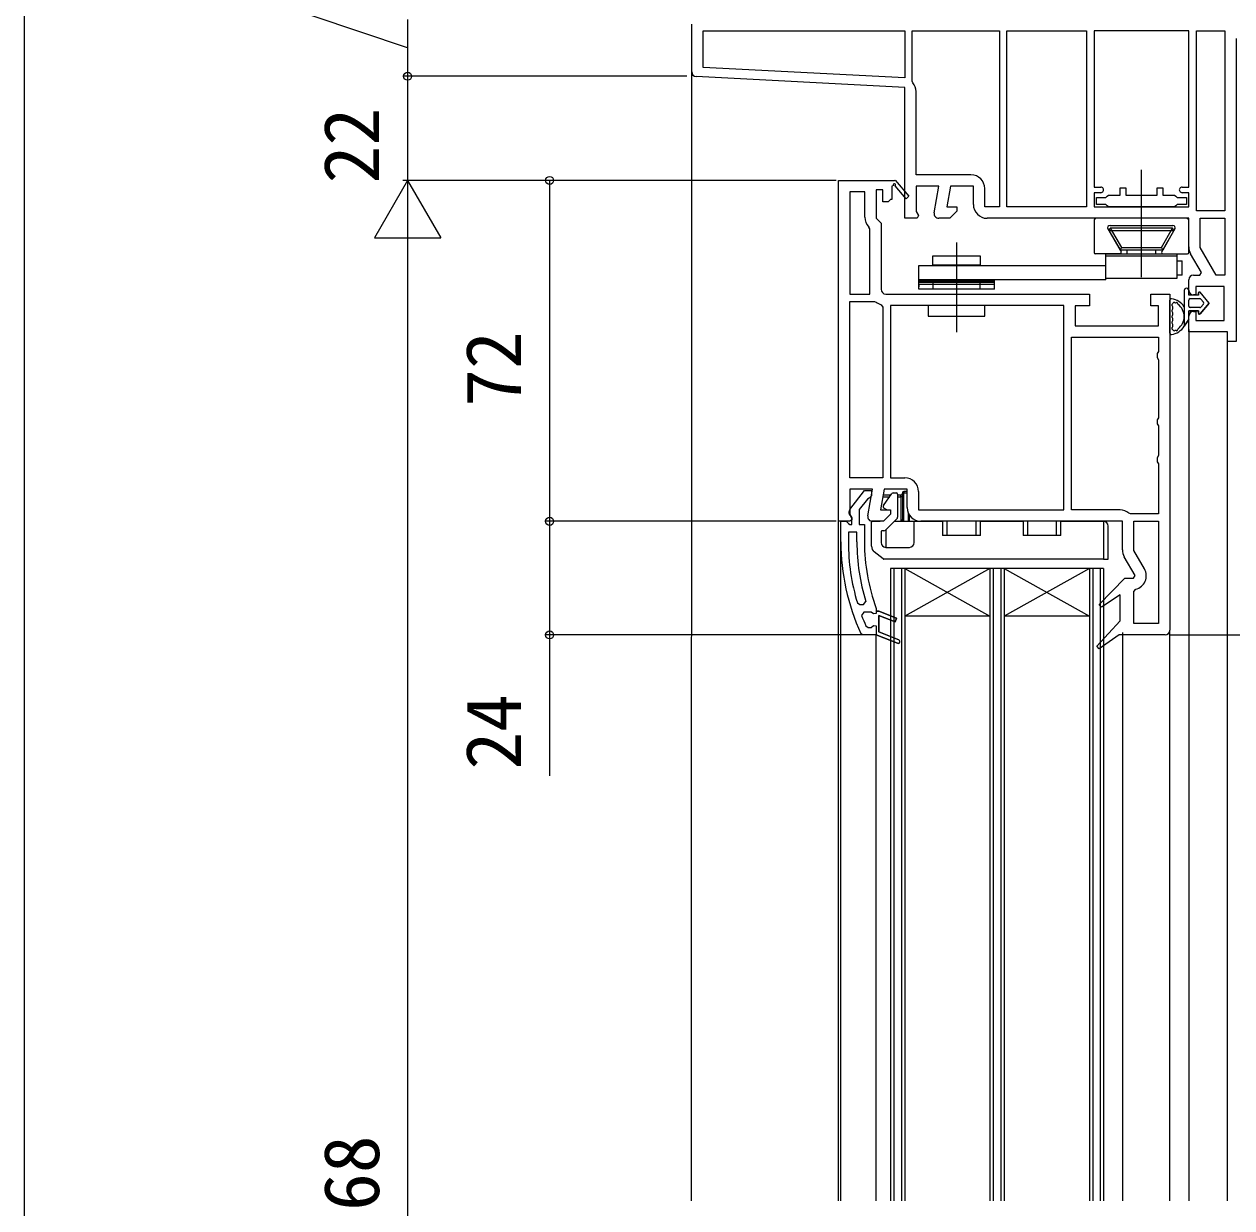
# Model space of a CAD drawing. Units: millimetres, scale not verified. Extents: x -700 to 700, y -1043 to 1038.
# Drawn here: x -700 to -444.9, y -379.3 to -129.3 of the extents above; entities that cross this region are included whole.
import ezdxf
from ezdxf.enums import TextEntityAlignment as Align

# ---------------------------------------------------------------- set-up
doc = ezdxf.new("R2010")
doc.units = ezdxf.units.MM
doc.header["$LTSCALE"] = 6
for name, color, linetype in [('0-2_YKK_11', 7, 'Continuous'), ('0-3_YKK_12', 2, 'Continuous'), ('0-4_YKK_13', 4, 'Continuous'), ('0-6_YKK_D', 6, 'Continuous'), ('0-7_YKK_ZWAK', 7, 'Continuous')]:
    doc.layers.add(name, color=color, linetype=linetype)
doc.styles.add('ＭＳ ゴシック', font='')
doc.styles.get('ＭＳ ゴシック').set_extended_font_data('MS Gothic')

msp = doc.modelspace()

# ---------------------------------------------------------------- linework, layer by layer
at = {"layer": '0-2_YKK_11'}
for p, q in [((-559, -139.351), (-559, -129.3)), ((-455.4, -163.7), (-454, -163.7)), ((-454, -185.5), (-454, -183.3)), ((-468.5, -231.901), (-478.8, -231.901))]:
    msp.add_line(p, q, dxfattribs=at)
for points in [[(-514, -140.656), (-556.6, -138.423), (-556.6, -130.7), (-514, -130.7)], [(-475.6, -130.7), (-475.6, -167.9), (-492.4, -167.9), (-492.4, -130.7)], [(-452.4, -168.7), (-452.4, -130.7), (-446.4, -130.7), (-446.4, -168.7)], [(-457.042, -167.9), (-470.958, -167.9), (-471.254, -167.65), (-471.55, -167.4), (-473.5, -167.4), (-473.5, -165.9), (-471.55, -165.9), (-471.254, -165.65), (-470.958, -165.4), (-468.5, -165.4), (-468.5, -163.9), (-467.3, -163.9), (-467.3, -165.4), (-460.7, -165.4), (-460.7, -163.9), (-459.5, -163.9), (-459.5, -165.4), (-457.042, -165.4), (-456.746, -165.65), (-456.45, -165.9), (-454.5, -165.9), (-454.5, -167.4), (-456.45, -167.4), (-456.746, -167.65)], [(-446.4, -170.3), (-446.4, -182.3), (-448.229, -182.3), (-451.6, -176.461), (-451.6, -170.3)]]:
    msp.add_lwpolyline(points, close=True, dxfattribs=at)
for points in [[(-512.282, -141.665), (-512.4, -141.342), (-512.4, -130.7), (-494, -130.7)], [(-494, -130.7), (-494, -167.9), (-497.1, -167.9), (-497.1, -164)], [(-454, -163.7), (-454, -130.7), (-474, -130.7), (-474, -163.7), (-472.6, -163.7)], [(-444, -132.3), (-444, -196.3), (-445.8, -196.3), (-445.8, -194.3), (-454, -194.3), (-454, -191)], [(-507.785, -169.126), (-506.793, -163.5), (-511.6, -163.5), (-511.6, -168.856), (-511.058, -169.724), (-511.377, -170.3), (-514, -170.3), (-514, -142.658), (-558.052, -140.35)], [(-500, -161.1), (-511.6, -161.1), (-511.6, -143.533)], [(-528, -234.301), (-528, -162.301), (-516.134, -162.301), (-516, -162.223), (-513.095, -165.642), (-513.705, -166.16), (-516.016, -163.44)], [(-525.6, -164.7), (-525.6, -186.3), (-521.4, -186.301), (-521.4, -172.502), (-521.547, -172.148)], [(-522.4, -170.093), (-522.4, -164.701), (-525.6, -164.7)], [(-516.394, -163.375), (-516.7, -163.551), (-516.7, -166.301), (-517, -166.301), (-517.5, -166.801), (-518.6, -166.801), (-518.6, -164.301), (-520, -164.301), (-520, -170.301), (-519, -171.301), (-519, -185.301)], [(-499.5, -167.4), (-499.5, -163.5), (-504.356, -163.5), (-505.132, -167.9), (-503, -167.9), (-503, -168.8), (-504.5, -170.3), (-506.8, -170.3)], [(-472.6, -164.9), (-474, -164.9), (-474, -167.9), (-454, -167.9), (-454, -164.9), (-455.4, -164.9)], [(-454, -176.327), (-454, -170.3), (-496.6, -170.3)], [(-453, -182.3), (-451.655, -182.3), (-451.327, -181.733), (-453.611, -177.777)], [(-453, -190), (-452.5, -190), (-452.5, -191.9), (-446.5, -191.9), (-446.5, -184.7), (-452.5, -184.7), (-452.5, -186.5), (-453, -186.5)], [(-525.6, -225.101), (-525.6, -187.901), (-520.367, -187.901), (-520.064, -188.003)], [(-518.959, -188.563), (-518.6, -189.043), (-518.6, -225.101), (-525.6, -225.101)], [(-518, -186.301), (-475, -186.301), (-475, -188.801), (-478, -188.801), (-478, -193.001), (-460.4, -193.001), (-460.4, -188.801), (-462, -188.801), (-462, -186.301), (-458, -186.301), (-458, -257.301)], [(-480.4, -231.901), (-480.4, -188.701), (-517, -188.701), (-517, -225.101), (-514, -225.101)], [(-478.8, -231.901), (-478.8, -195.401), (-460.4, -195.401), (-460.4, -198.435), (-460.65, -198.868), (-460.65, -199.734), (-460.4, -200.167), (-460.4, -212.435), (-460.65, -212.868), (-460.65, -213.734), (-460.4, -214.167), (-460.4, -220.435), (-460.65, -220.868), (-460.65, -221.734), (-460.4, -222.167), (-460.4, -232.701), (-466.309, -232.701), (-466.631, -232.583)], [(-521.785, -233.127), (-520.793, -227.501), (-525.6, -227.501), (-525.6, -232.857), (-525.176, -233.536), (-525.142, -234.001), (-525.6, -234.301), (-526.5, -234.301), (-528, -234.301)], [(-525.587, -231.783), (-522.475, -227.8), (-521, -227.8), (-521, -228.901), (-521.475, -229.401), (-521.845, -229.592), (-523.6, -231.839), (-523.6, -235), (-522.5, -235), (-522.5, -238.667)], [(-513.5, -231.401), (-513.5, -227.501), (-518.356, -227.501), (-519.132, -231.901), (-517, -231.901), (-517, -232.801), (-518.5, -234.301), (-520.8, -234.301)], [(-511.1, -228.001), (-511.1, -231.901), (-480.4, -231.901)], [(-527.5, -238.667), (-527.5, -234.3), (-526.4, -234.3), (-525.904, -234.738), (-525.606, -235), (-525.2, -235), (-525.2, -233.6), (-525.4, -233.2)], [(-468, -240.327), (-468, -234.301), (-510.6, -234.301)], [(-460.4, -234.301), (-460.4, -255.901), (-465.6, -255.901), (-465.6, -249.113), (-465.213, -248.626)], [(-463.355, -244.351), (-465.6, -240.461), (-465.6, -234.301), (-460.4, -234.301)], [(-524.1, -238.667), (-524.1, -236.6), (-525.9, -236.6), (-525.9, -238.667)], [(-459, -258.301), (-468.71, -258.301), (-472.905, -261.252), (-473.423, -260.661), (-468.5, -255.301), (-468.5, -249.835), (-472.412, -252.456), (-472.916, -251.851), (-467.513, -246.301), (-465.655, -246.301), (-465.327, -245.734), (-467.611, -241.777)], [(-523.991, -251.545), (-523.513, -251.9), (-522.676, -251.9), (-522.199, -251.252)], [(-515.252, -259.328), (-519.5, -257.638), (-519.5, -254.161), (-516.048, -255.535), (-515.752, -254.791), (-519.5, -253.3), (-520, -253.3), (-520, -253.8), (-520.59, -253.875), (-521.075, -253.5), (-521.1, -253.5), (-522.635, -253.5), (-523.104, -254.175)], [(-520.03, -252.683), (-520, -252.854), (-520, -253.3), (-519.5, -253.3), (-515.752, -254.791), (-516.048, -255.535), (-519.5, -254.161), (-519.5, -257.638), (-515.252, -259.328)], [(-522.205, -256.4), (-521.747, -256.7), (-521.075, -256.7), (-520.59, -256.325), (-520, -256.4), (-520, -258.3), (-515.548, -260.072), (-520, -258.3), (-522.782, -258.3), (-523.236, -258.01)]]:
    msp.add_lwpolyline(points, dxfattribs=at)
for centre, radius, start, end in [((-558, -139.351), 1, 180, 266.99997), ((-514.5, -143.533), 2.9, 359.99999, 40.11919), ((-516.178, -163.25), 0.25, 310.35704, 210.00003), ((-500, -164), 2.9, 0.00001, 89.99999), ((-472.6, -164.3), 0.6, 269.99999, 90.00001), ((-455.4, -164.3), 0.6, 89.99999, 270.00001), ((-496.6, -167.4), 2.9, 180.00001, 269.99999), ((-519.5, -170.093), 2.9, 180.00001, 225.09912), ((-506.8, -169.3), 1, 170.00002, 270), ((-451.1, -176.327), 2.9, 179.99998, 209.99999), ((-453, -183.3), 1, 90.00001, 179.99999), ((-518, -185.301), 1, 180.00001, 269.99999), ((-453, -185.5), 1, 180.00001, 269.99999), ((-518, -185.301), 3.4, 232.62992, 253.6173), ((-453, -191), 1, 90.00001, 179.99999), ((-514, -228.001), 2.9, 0.00001, 89.99999), ((-524.8, -232.4), 1, 141.91328, 233.13011), ((-510.6, -231.401), 2.9, 180.00001, 269.99999), ((-468.5, -234.801), 2.9, 49.88082, 90.00002), ((-520.8, -233.301), 1, 170.00002, 270), ((-481.5, -238.667), 46, 180.00001, 204.86598), ((-481.5, -238.667), 44.4, 179.99999, 196.86019), ((-481.5, -238.667), 42.6, 179.99999, 197.18277), ((-481.5, -238.667), 41, 179.99999, 199.98888), ((-465.1, -240.327), 2.9, 179.99998, 209.99999), ((-465.866, -245.801), 2.9, 283.0206, 30.00002), ((-481.5, -238.667), 44.4, 200.44221, 203.53922), ((-459, -257.301), 1, 270.00001, 359.99999), ((-515.4, -259.7), 0.4, 248.30059, 68.30061), ((-515.4, -259.7), 0.4, 248.30059, 68.30061)]:
    msp.add_arc(centre, radius, start, end, dxfattribs=at)
at = {"layer": '0-3_YKK_12'}
for p, q in [((-559.003, -377.8), (-558.996, -139.436)), ((-454, -193.8), (-453.999, -377.8)), ((-445.799, -377.8), (-445.8, -195.8)), ((-528.003, -377.8), (-528, -233.801)), ((-527.504, -377.8), (-527.505, -234.301)), ((-516.997, -244.299), (-516.997, -377.8)), ((-471.997, -244.3), (-516.997, -244.299)), ((-516.297, -244.299), (-516.297, -377.8)), ((-514.697, -244.3), (-514.697, -377.8)), ((-513.997, -244.3), (-513.997, -377.8)), ((-495.997, -244.3), (-513.997, -254.3)), ((-513.997, -244.3), (-495.997, -254.3)), ((-495.997, -244.3), (-495.997, -377.8)), ((-495.297, -244.3), (-495.297, -377.8)), ((-493.697, -244.3), (-493.697, -377.8)), ((-492.997, -244.3), (-492.997, -377.8)), ((-474.997, -244.3), (-492.997, -254.3)), ((-492.997, -244.3), (-474.997, -254.3)), ((-474.997, -244.3), (-474.997, -377.8)), ((-474.297, -244.3), (-474.297, -377.8)), ((-472.697, -244.3), (-472.697, -377.8)), ((-471.997, -244.3), (-471.997, -377.8)), ((-495.997, -254.3), (-513.997, -254.3)), ((-474.997, -254.3), (-492.997, -254.3)), ((-457.999, -377.8), (-458, -257.301)), ((-519.999, -377.8), (-520, -258.301)), ((-468, -257.801), (-467.999, -377.8))]:
    msp.add_line(p, q, dxfattribs=at)
at = {"layer": '0-4_YKK_13'}
for p, q in [((-464, -182.76), (-464, -160.041)), ((-474, -170.8), (-474, -177.5)), ((-454, -177.5), (-454, -170.8)), ((-471.067, -172.55), (-468.296, -177.35)), ((-470.865, -172.9), (-470.576, -172.4)), ((-470.865, -172.9), (-457.135, -172.9)), ((-470.865, -172.9), (-468.498, -177)), ((-470.634, -171.8), (-457.366, -171.8)), ((-470.576, -172.4), (-468.209, -176.5)), ((-457.424, -172.4), (-470.576, -172.4)), ((-459.791, -176.5), (-457.424, -172.4)), ((-456.933, -172.55), (-459.704, -177.35)), ((-457.135, -172.9), (-459.502, -177)), ((-457.135, -172.9), (-457.424, -172.4)), ((-503.05, -175.418), (-503.05, -194.345)), ((-508.05, -178.2), (-498.05, -178.2)), ((-508.05, -180.2), (-508.05, -178.2)), ((-498.05, -178.2), (-498.05, -180.2)), ((-468.556, -177.8), (-473.7, -177.8)), ((-471.5, -183.3), (-471.5, -177.8)), ((-456.5, -178.3), (-471.5, -178.3)), ((-468.209, -176.5), (-468.498, -177)), ((-459.502, -177), (-468.498, -177)), ((-468.209, -176.5), (-459.791, -176.5)), ((-467, -177.7), (-467, -177)), ((-461, -177), (-461, -177.7)), ((-459.791, -176.5), (-459.502, -177)), ((-459.445, -177.8), (-454.3, -177.8)), ((-511.05, -180.3), (-471.5, -180.3)), ((-498.05, -180.2), (-508.05, -180.2)), ((-507.05, -180.2), (-507.05, -180.3)), ((-499.05, -180.2), (-499.05, -180.3)), ((-456.5, -179.3), (-455.36, -179.3)), ((-455.36, -182.3), (-455.36, -179.3)), ((-471.5, -183.3), (-511.05, -183.3)), ((-511.05, -183.5), (-495.05, -183.5)), ((-508.05, -183.5), (-508.05, -185.3)), ((-498.05, -185.3), (-498.05, -183.5)), ((-495.05, -185.3), (-495.05, -183.3)), ((-455.36, -182.3), (-456.401, -182.3)), ((-511.05, -183.8), (-495.05, -183.8)), ((-454.97, -185.567), (-454.972, -193.118)), ((-453.971, -186.568), (-453.97, -185.568)), ((-453.971, -186.568), (-453.97, -185.568)), ((-451.971, -186.071), (-451.971, -186.569)), ((-451.971, -186.569), (-451.971, -186.071)), ((-449.671, -188.219), (-451.614, -185.94)), ((-449.671, -188.219), (-451.614, -185.94)), ((-457.972, -194.532), (-457.971, -187.604)), ((-451.971, -186.569), (-453.971, -186.568)), ((-451.971, -186.569), (-453.971, -186.568)), ((-453.971, -188.868), (-453.971, -187.568)), ((-453.971, -188.868), (-453.971, -187.568)), ((-453.671, -187.269), (-451.671, -187.269)), ((-453.671, -187.269), (-451.671, -187.269)), ((-451.615, -190.498), (-449.671, -188.219)), ((-449.671, -188.219), (-451.615, -190.498)), ((-451.443, -187.374), (-450.888, -188.024)), ((-450.888, -188.024), (-451.443, -187.374)), ((-450.889, -188.414), (-451.443, -189.064)), ((-450.889, -188.414), (-451.443, -189.064)), ((-457.372, -189.436), (-457.371, -189.004)), ((-457.372, -190.668), (-457.372, -190.236)), ((-453.972, -191.668), (-453.971, -189.868)), ((-453.972, -191.668), (-453.971, -189.868)), ((-453.971, -189.868), (-451.971, -189.869)), ((-451.971, -189.869), (-453.971, -189.868)), ((-451.671, -189.169), (-453.671, -189.169)), ((-451.671, -189.169), (-453.671, -189.169)), ((-451.971, -189.869), (-451.971, -190.367)), ((-451.971, -190.367), (-451.971, -189.869)), ((-457.372, -191.9), (-457.372, -191.468)), ((-457.372, -193.132), (-457.372, -192.7)), ((-518.636, -229.101), (-517.168, -229.101)), ((-516.958, -228.801), (-518.583, -228.801)), ((-518.462, -230.949), (-516.697, -228.428)), ((-516.451, -228.301), (-515.798, -228.301)), ((-515.498, -228.601), (-515.498, -233.422)), ((-514.798, -228.801), (-515.498, -228.801)), ((-515.498, -229.101), (-514.798, -229.101)), ((-514.798, -229.101), (-514.798, -228.801)), ((-514.498, -228.301), (-514.498, -234.001)), ((-514.198, -228.301), (-514.498, -228.301)), ((-513.498, -228.001), (-514.198, -228.001)), ((-514.198, -234.001), (-514.198, -228.301)), ((-518.498, -231.385), (-518.498, -231.064)), ((-517.805, -231.901), (-518.398, -231.558)), ((-520.998, -234.28), (-520.998, -234.301)), ((-520.798, -234.301), (-520.998, -234.301)), ((-520.998, -239.58), (-520.998, -234.501)), ((-520.798, -234.301), (-519.205, -234.301)), ((-515.645, -233.775), (-518.023, -236.154)), ((-516.17, -234.301), (-511.998, -234.301)), ((-514.498, -234.001), (-514.198, -234.001)), ((-513.298, -232.459), (-513.298, -234.301)), ((-512.998, -234.301), (-512.998, -233.028)), ((-511.998, -234.301), (-505.998, -234.301)), ((-511.998, -238.801), (-511.998, -234.301)), ((-505.998, -234.301), (-505.998, -237.301)), ((-498.998, -234.301), (-498.998, -237.301)), ((-497.998, -234.301), (-498.998, -234.301)), ((-497.998, -234.301), (-488.998, -234.301)), ((-497.998, -237.301), (-497.998, -234.301)), ((-488.998, -234.301), (-488.998, -237.301)), ((-481.998, -234.301), (-481.998, -237.301)), ((-480.998, -234.301), (-481.998, -234.301)), ((-480.998, -234.301), (-471.998, -234.301)), ((-480.998, -237.301), (-480.998, -234.301)), ((-471.998, -234.301), (-471.998, -242.301)), ((-518.998, -236.501), (-518.998, -238.801)), ((-518.377, -236.301), (-518.798, -236.301)), ((-517.998, -236.129), (-517.998, -239.801)), ((-470.998, -242.301), (-470.998, -235.301)), ((-497.998, -237.301), (-505.998, -237.301)), ((-480.998, -237.301), (-488.998, -237.301)), ((-518.58, -242.235), (-520.435, -240.751)), ((-471.998, -242.301), (-518.393, -242.301)), ((-517.998, -239.801), (-512.998, -239.801)), ((-471.998, -242.301), (-470.998, -242.301))]:
    msp.add_line(p, q, dxfattribs=at)
for points in [[(-471.5, -177.8), (-456.5, -177.8), (-456.5, -183), (-471.5, -183)], [(-495.05, -185.3), (-511.05, -185.3), (-511.05, -180.3)], [(-495.05, -184.8), (-495.05, -184.3), (-511.05, -184.3), (-511.05, -184.8)], [(-454.972, -193.118), (-453.972, -191.668), (-454.972, -193.118)], [(-514.498, -229.101), (-514.798, -229.101), (-514.798, -234.301)], [(-514.198, -228.001), (-514.198, -228.301), (-513.498, -228.301)], [(-504.998, -237.301), (-504.998, -234.301), (-505.998, -234.301)], [(-487.998, -237.301), (-487.998, -234.301), (-488.998, -234.301)]]:
    msp.add_lwpolyline(points, dxfattribs=at)
msp.add_lwpolyline([(-509.05, -191.001), (-497.05, -191.001), (-497.05, -188.701), (-509.05, -188.701)], close=True, dxfattribs=at)
for centre, radius, start, end in [((-473.5, -170.8), 0.5, 90, 180), ((-454.5, -170.8), 0.5, 0, 90), ((-470.634, -172.3), 0.5, 90, 210), ((-457.366, -172.3), 0.5, 330, 90), ((-473.7, -177.5), 0.3, 180, 270), ((-468.556, -177.5), 0.3, 270, 30), ((-459.445, -177.5), 0.3, 150, 270), ((-454.3, -177.5), 0.3, 270, 0), ((-454.47, -185.567), 0.5, 0.10452, 179.87528), ((-454.47, -185.568), 0.5, 359.9899, 180.10449), ((-454.47, -185.568), 0.5, 359.98992, 0.10457), ((-451.768, -186.071), 0.202, 40.45372, 179.9899), ((-451.768, -186.071), 0.202, 40.45372, 179.9899), ((-457.671, -187.604), 0.3, 81.78382, 179.9899), ((-458.171, -191.068), 3.8, 32.62677, 81.78382), ((-457.371, -188.604), 0.2, 121.82476, 233.12), ((-457.671, -189.004), 0.3, 359.9899, 53.12), ((-457.635, -188.179), 0.3, 301.82476, 339.96781), ((-457.071, -188.384), 0.3, 67.70813, 159.96781), ((-458.171, -191.068), 3.2, 66.84214, 67.70813), ((-456.795, -187.85), 0.3, 246.84214, 296.62289), ((-456.571, -188.297), 0.2, 3.35691, 116.62289), ((-456.072, -188.267), 0.3, 183.35691, 233.13766), ((-458.171, -191.068), 3.2, 306.84214, 53.13766), ((-453.671, -187.569), 0.3, 89.9899, 179.9899), ((-453.671, -187.569), 0.3, 89.9899, 179.9899), ((-451.671, -187.569), 0.3, 40.45372, 89.9899), ((-451.671, -187.569), 0.3, 40.45372, 89.9899), ((-451.117, -188.219), 0.3, 319.52609, 40.45372), ((-451.117, -188.219), 0.3, 319.52609, 40.45372), ((-457.372, -189.836), 0.2, 126.8598, 233.12), ((-457.372, -191.068), 0.2, 126.8598, 233.12), ((-457.672, -189.436), 0.3, 306.8598, 359.9899), ((-457.672, -190.236), 0.3, 359.9899, 53.12), ((-457.672, -190.668), 0.3, 306.8598, 359.9899), ((-457.672, -191.468), 0.3, 359.9899, 53.12), ((-453.671, -188.869), 0.3, 179.9899, 269.9899), ((-453.671, -188.869), 0.3, 179.9899, 269.9899), ((-451.769, -190.367), 0.202, 179.98993, 319.52612), ((-451.769, -190.367), 0.202, 179.9899, 319.52609), ((-451.671, -188.869), 0.3, 269.9899, 319.52609), ((-451.671, -188.869), 0.3, 269.9899, 319.52609), ((-458.171, -191.068), 3.8, 278.19599, 327.35303), ((-457.372, -192.3), 0.2, 126.8598, 233.12), ((-457.372, -193.532), 0.2, 126.8598, 238.15504), ((-457.672, -191.9), 0.3, 306.8598, 359.9899), ((-457.672, -192.7), 0.3, 359.9899, 53.12), ((-457.672, -193.132), 0.3, 306.8598, 359.9899), ((-457.636, -193.957), 0.3, 20.01199, 58.15504), ((-457.072, -193.751), 0.3, 200.01199, 292.27167), ((-456.572, -193.839), 0.2, 243.35691, 356.62289), ((-456.073, -193.869), 0.3, 126.84214, 176.62289), ((-457.672, -194.532), 0.3, 179.9899, 278.19599), ((-458.171, -191.068), 3.2, 292.27167, 293.13766), ((-456.796, -194.286), 0.3, 63.35691, 113.13766), ((-516.451, -228.601), 0.3, 90, 145), ((-515.798, -228.601), 0.3, 0, 90), ((-514.798, -228.501), 0.3, 270, 0), ((-514.198, -228.301), 0.3, 90, 180), ((-518.298, -231.064), 0.2, 145, 180), ((-518.298, -231.385), 0.2, 180, 240), ((-520.798, -234.501), 0.2, 90, 180), ((-515.998, -233.422), 0.5, 315, 0), ((-514.798, -234.001), 0.3, 270, 0), ((-514.798, -234.001), 0.6, 330, 0), ((-471.998, -235.301), 1, 0, 90), ((-518.798, -236.501), 0.2, 90, 180), ((-518.377, -235.801), 0.5, 270, 315), ((-519.498, -239.58), 1.5, 180, 231.34019), ((-517.998, -238.801), 1, 180, 270), ((-512.998, -238.801), 1, 270, 0), ((-518.393, -242.001), 0.3, 231.34019, 270)]:
    msp.add_arc(centre, radius, start, end, dxfattribs=at)
at = {"layer": '0-6_YKK_D'}
for p, q in [((-619.005, -128.3), (-619.005, -140.3)), ((-560, -140.3), (-620.005, -140.3)), ((-560, -140.3), (-620.005, -140.3)), ((-619.005, -140.3), (-619.005, -162.301)), ((-619.005, -162.301), (-626.005, -174.425)), ((-528.5, -162.301), (-620.005, -162.301)), ((-528.5, -162.301), (-620.005, -162.301)), ((-619.005, -162.301), (-612.005, -174.425)), ((-619.005, -162.301), (-619.005, -186.549)), ((-528.5, -162.301), (-590.005, -162.301)), ((-589.005, -162.301), (-589.005, -234.301)), ((-626.005, -174.425), (-612.005, -174.425)), ((-619.005, -176.301), (-619.005, -580.3)), ((-528.5, -234.301), (-590.005, -234.301)), ((-528.5, -234.301), (-590.005, -234.301)), ((-522.051, -258.301), (-590.005, -258.301)), ((-458, -258.301), (-231, -258.301))]:
    msp.add_line(p, q, dxfattribs=at)
for points in [[(-619.005, -134.3), (-649.005, -124.209), (-649.005, -99.573)], [(-589.005, -234.301), (-589.005, -258.301), (-589.005, -288.064)]]:
    msp.add_lwpolyline(points, dxfattribs=at)
for centre in [(-619.005, -140.3), (-589.005, -162.301), (-589.005, -234.301), (-589.005, -234.301), (-589.005, -258.301)]:
    msp.add_circle(centre, 0.85, dxfattribs=at)
at = {"layer": '0-7_YKK_ZWAK'}
msp.add_line((-700, 996.7), (-700, -1043.3), dxfattribs=at)

# ---------------------------------------------------------------- texts
at = {"layer": '0-6_YKK_D', "style": 'ＭＳ ゴシック'}
for s, p in [('22', (-621.505, -162.937)), ('72', (-591.505, -210.119)), ('24', (-591.505, -286.746)), ('DH＝H－68', (-621.505, -435.891))]:
    msp.add_text(s, height=11.73, rotation=90, dxfattribs=at).set_placement(p, align=Align.BOTTOM_LEFT)

doc.saveas('drawing.dxf')
